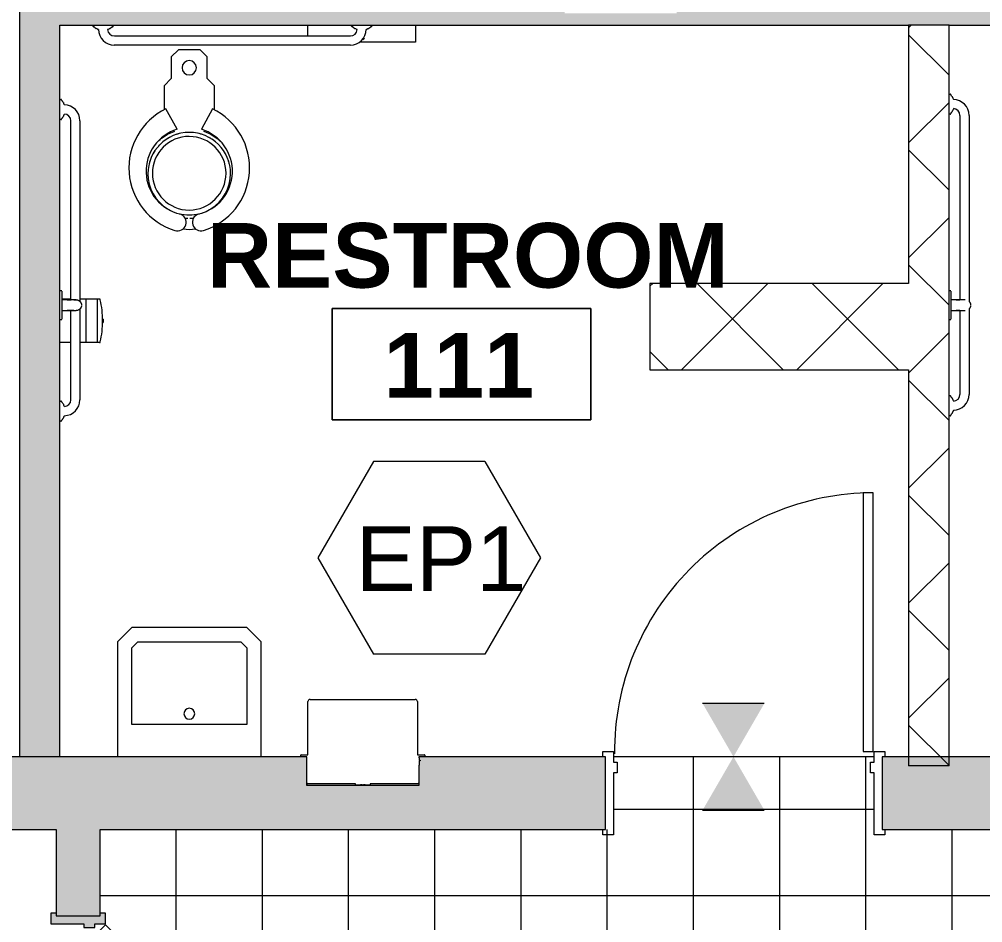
# Model space of a CAD drawing. Header units: inches. Extents: x -1569 to 1282, y -721 to 887.
# Drawn here: x 830.2 to 964.3, y 92.2 to 218 of the extents above; entities that cross this region are included whole.
import ezdxf

# ---------------------------------------------------------------- set-up
doc = ezdxf.new("R2010")
doc.units = ezdxf.units.IN
doc.header["$MEASUREMENT"] = 0
for name, color, linetype, lineweight in [('A-ANNO-NOTE', 131, 'Continuous', 9), ('A-AREA-IDEN', 2, 'Continuous', 9), ('A-DETL', 90, 'Continuous', 13), ('A-DETL-GENF', 92, 'Continuous', 9), ('A-DOOR', 31, 'Continuous', 13), ('A-WALL', 113, 'Continuous', 13), ('A-WALL-PATT', 111, 'Continuous', 13), ('I-FURN', 30, 'Continuous', 9), ('I-WALL', 2, 'Continuous', 13), ('P-SANR-FIXT', 6, 'Continuous', 13), ('Q-SPCQ', 91, 'Continuous', 9)]:
    doc.layers.add(name, color=color, linetype=linetype, lineweight=lineweight)
doc.styles.add('Swis721 Lt BT', font='swissl.ttf', dxfattribs={"height": 9})
doc.styles.add('Swis721 Lt BT_B', font='', dxfattribs={"height": 9})
doc.styles.get('Swis721 Lt BT_B').set_extended_font_data('Swis721 Lt BT', bold=True)
pattern_1 = [(45, (0, 0), (-8.01223, 8.01223), []), (135, (0, 0), (-8.01223, -8.01223), [])]

# ---------------------------------------------------------------- blocks, each defined once
blk = doc.blocks.new('Door - Single - Solid Door 36_ x 84_-7207624-FIRST FLOOR FINISH')
at = {"layer": 'A-DOOR'}
h = blk.add_hatch(color=250, dxfattribs=at)
h.paths.add_polyline_path([(23.62, 3.9), (22.12, 3.9), (22.12, 2.4), (21.62, 2.4), (21.62, 0.9), (22.12, 0.9), (22.12, -3.72), (23.62, -3.72), (23.62, -2.97), (23.24, -2.97), (23.24, 3.15), (23.62, 3.15)], flags=0)
h.paths.add_polyline_path([(-13.63, 0.9), (-13.63, 2.4), (-14.13, 2.4), (-14.14, 3.9), (-15.63, 3.9), (-15.63, 3.15), (-15.26, 3.15), (-15.26, -2.97), (-15.63, -2.97), (-15.63, -3.72), (-14.13, -3.72), (-14.13, 0.9)], flags=0)
at = {"layer": 'A-DOOR', "color": 8, "lineweight": 20}
for p, q in [((-14.01, 3.9), (11.45, 29.36)), ((12.42, 28.38), (-12.81, 3.15)), ((11.45, 29.36), (12.42, 28.38)), ((-15.63, 3.9), (-15.63, 3.15)), ((-14.14, 3.9), (-15.63, 3.9)), ((-14.13, 3.15), (-14.13, 3.9)), ((-14.13, 2.4), (-14.13, 3.15)), ((-13.26, 3.15), (-14.01, 3.9)), ((-13.03, 2.93), (-13.26, 3.15)), ((-12.81, 3.15), (-13.03, 2.93)), ((23.62, 3.9), (22.12, 3.9)), ((22.12, 3.9), (22.12, 3.15)), ((22.12, 3.15), (22.12, 2.4)), ((23.62, 3.15), (23.62, 3.9)), ((-13.63, 2.4), (-14.13, 2.4)), ((-13.63, 0.9), (-13.63, 2.4)), ((22.12, 2.4), (21.62, 2.4)), ((21.62, 2.4), (21.62, 0.9)), ((-14.13, -3.72), (-14.13, 0.9)), ((-14.13, 0.9), (-13.63, 0.9)), ((21.62, 0.9), (22.12, 0.9)), ((22.12, 0.9), (22.12, -3.72)), ((-15.63, -2.97), (-15.63, -3.72)), ((-15.63, -3.72), (-14.13, -3.72)), ((22.12, -3.72), (23.62, -3.72)), ((23.62, -3.72), (23.62, -2.97))]:
    blk.add_line(p, q, dxfattribs=at)
at = {"layer": 'A-DOOR', "lineweight": 9}
blk.add_arc((-14.01, 3.9), 36, 359.5, 45, dxfattribs=at)
blk = doc.blocks.new('Water Closet - Flush Valve - Floor Mounted - Private - Flushing Greater than 1_6 gpf ADA-7296049-FIRST FLOOR FINISH')
at = {"layer": 'P-SANR-FIXT', "lineweight": 9}
for p, q in [((-1.5, 0), (-2.5, -1)), ((-2.5, -1), (-2.5, -4)), ((1.5, 0), (-1.5, 0)), ((2.5, -1), (1.5, 0)), ((2.5, -4), (2.5, -1)), ((-2.5, -4), (-3.5, -5)), ((3.5, -5), (2.5, -4)), ((-3.5, -5), (-3.5, -8.38)), ((3.5, -8.38), (3.5, -5)), ((-1.69, -11.06), (-3.25, -8.22)), ((3.25, -8.22), (1.69, -11.06))]:
    blk.add_line(p, q, dxfattribs=at)
at = {"layer": 'P-SANR-FIXT', "lineweight": 9, "flags": 128}
for points in [[(-4.38, -12.79), (-4.22, -12.64), (-4.03, -12.48), (-3.84, -12.32), (-3.64, -12.17), (-3.43, -12.03), (-3.22, -11.89), (-3.01, -11.77), (-2.78, -11.65), (-2.56, -11.55), (-2.33, -11.45), (-2.09, -11.36), (-2, -11.33)], [(2, -11.33), (2.24, -11.41), (2.47, -11.51), (2.69, -11.61), (2.92, -11.72), (3.14, -11.84), (3.35, -11.97), (3.56, -12.11), (3.76, -12.26), (3.96, -12.41), (4.15, -12.57), (4.33, -12.74), (4.38, -12.8)], [(-0.2, -23.5), (-0.25, -23.5), (-0.5, -23.48), (-0.56, -23.47)], [(0.56, -23.47), (0.35, -23.49), (0.1, -23.5)]]:
    blk.add_lwpolyline(points, dxfattribs=at)
at = {"layer": 'P-SANR-FIXT', "lineweight": 9}
for centre, radius, start, end in [((0, -2.5), 1, 360, 180), ((0, -2.5), 1, 180, 360), ((0.74, -16.45), 9.14, 115.8609, 252.5741), ((-0.74, -16.45), 9.14, 287.4259, 64.1391), ((0.1, -16.91), 6.11, 106.9633, 257.0367), ((0, -17.25), 5.75, 0, 180), ((0, -17.19), 5.13, 90, 270), ((0, -17.25), 5.75, 104.0429, 108.5788), ((0, -17.19), 5.12, 270, 90), ((-0.1, -16.91), 6.11, 282.9633, 73.0367), ((0, -17.25), 5.75, 71.4212, 75.9571), ((0, -17.25), 5.75, 132.2685, 137.754), ((0, -17.25), 5.75, 118.1189, 123.4335), ((0, -17.25), 5.75, 56.5665, 61.8811), ((0, -17.25), 5.75, 42.246, 47.7315), ((0, -17.25), 5.75, 146.5915, 151.9011), ((0, -17.25), 5.75, 28.0989, 33.4085), ((0, -17.25), 5.75, 161.4419, 165.9707), ((0, -17.25), 5.75, 14.0293, 18.5581), ((0, -17.25), 5.75, 180, 238.3584), ((0, -17.25), 5.75, 301.6416, 0), ((0, -17.25), 5.75, 240.6149, 251.1591), ((0, -17.25), 5.75, 288.8409, 299.3851), ((-1.64, -24.02), 1.21, 252.5741, 72.5741), ((0, -17.25), 5.75, 255.8551, 284.1449), ((1.64, -24.02), 1.21, 107.4259, 287.4259), ((0, -17.25), 7.75, 263.5978, 276.4022)]:
    blk.add_arc(centre, radius, start, end, dxfattribs=at)
blk = doc.blocks.new('Door - Single - Solid Door 36_ x 84_-7146184-FIRST FLOOR FINISH')
at = {"layer": 'A-DOOR', "lineweight": 9}
for p, q in [((-15.63, 5.72), (-14.13, 5.72)), ((-15.63, 4.97), (-15.63, 5.72)), ((-14.13, 5.72), (-14.13, 4.97)), ((22.12, 5.72), (23.62, 5.72)), ((22.12, 5), (22.12, 5.72)), ((23.62, 5.72), (23.62, 4.97)), ((-14.13, 4.97), (-14.13, -2.9)), ((22.12, -2.9), (22.12, 4.97)), ((-14.13, -2.9), (-14.01, -2.9)), ((-14.01, -2.9), (-13.63, -2.9)), ((-13.63, -2.9), (-13.63, -4.4)), ((21.62, -2.9), (21.99, -2.9)), ((21.62, -4.4), (21.62, -2.9)), ((21.99, -2.9), (22.12, -2.9)), ((-15.63, -5.9), (-15.63, -5.15)), ((-14.13, -4.4), (-14.13, -5.9)), ((-14.01, -4.4), (-14.13, -4.4)), ((-13.63, -4.4), (-14.01, -4.4)), ((21.99, -4.4), (21.62, -4.4)), ((22.12, -4.4), (21.99, -4.4)), ((22.12, -5.9), (22.12, -4.4)), ((23.62, -5.15), (23.62, -5.9)), ((-14.13, -5.9), (-15.63, -5.9)), ((23.62, -5.9), (22.12, -5.9))]:
    blk.add_line(p, q, dxfattribs=at)
at = {"layer": 'A-DOOR'}
for p, q in [((-12.63, -5.9), (-14.01, -5.9)), ((-14.01, -5.9), (-14.01, -41.9)), ((-12.63, -41.9), (-12.63, -5.9)), ((-14.01, -41.9), (-12.63, -41.9))]:
    blk.add_line(p, q, dxfattribs=at)
at = {"layer": 'A-DOOR', "lineweight": 9}
blk.add_arc((-14.01, -5.9), 36, 270, 0.5, dxfattribs=at)
blk = doc.blocks.new('Lavatory - Wall Mounted - 20_x18_ - Public-6857333-FIRST FLOOR FINISH')
at = {"layer": 'P-SANR-FIXT', "lineweight": 9}
for p, q in [((-436.49, -42.99), (-452.49, -42.99)), ((-434.49, -44.99), (-436.49, -42.99)), ((-447.99, -60.99), (-447.99, -44.99)), ((-447.99, -44.99), (-437.31, -44.99)), ((-437.31, -44.99), (-436.49, -45.82)), ((-434.49, -60.99), (-434.49, -44.99)), ((-436.49, -45.82), (-436.49, -60.16)), ((-436.49, -60.16), (-437.31, -60.99)), ((-437.31, -60.99), (-447.99, -60.99)), ((-436.49, -62.99), (-434.49, -60.99)), ((-452.49, -62.99), (-436.49, -62.99))]:
    blk.add_line(p, q, dxfattribs=at)
for start, end in [(90, 270), (90, 270), (270, 90), (270, 90)]:
    blk.add_arc((-446.49, -52.99), 0.75, start, end, dxfattribs=at)
blk = doc.blocks.new('P-Grab_Bar-36in - 36 INCH-V24-FIRST FLOOR FINISH')
at = {"layer": 'I-FURN'}
for p, q in [((831.26, 233.75), (864.12, 233.75)), ((864.11, 232.48), (831.26, 232.48)), ((828.29, 230.97), (828.29, 231.11)), ((828.98, 231.58), (829.05, 231.58)), ((830.32, 231.58), (830.39, 231.58)), ((831.09, 231.11), (831.09, 230.97)), ((864.29, 230.97), (864.29, 231.11)), ((864.98, 231.58), (865.05, 231.58)), ((866.32, 231.58), (866.39, 231.58)), ((867.09, 231.11), (867.09, 230.97))]:
    blk.add_line(p, q, dxfattribs=at)
for centre, radius, start, end in [((831.26, 231.54), 2.21, 90, 179.1445), ((864.11, 231.54), 2.21, 0.8636, 89.8856), ((831.27, 231.54), 0.946, 90.5765, 177.6589), ((864.1, 231.54), 0.946, 2.3393, 89.6607), ((828.38, 231.11), 0.0934, 88.0011, 180), ((828.38, 231.3), 0.0984, 272.9558, 347.0471), ((828.56, 231.23), 0.0975, 89.156, 150.8479), ((828.54, 231.42), 0.0998, 280.0133, 343.9943), ((828.72, 231.34), 0.0983, 82.1862, 147.824), ((828.73, 231.7), 0.259, 270.2678, 327.7398), ((828.98, 231.54), 0.0327, 86.7864, 147.7398), ((830.39, 231.54), 0.0327, 32.2602, 93.2136), ((830.64, 231.7), 0.259, 212.2602, 269.7322), ((830.65, 231.34), 0.0983, 32.176, 97.8138), ((830.83, 231.42), 0.0998, 196.0057, 259.9867), ((830.81, 231.23), 0.0975, 29.1521, 90.844), ((830.99, 231.3), 0.0984, 192.9529, 267.0442), ((830.99, 231.11), 0.0934, 0, 91.9989), ((864.38, 231.11), 0.0934, 88, 180), ((864.38, 231.3), 0.0984, 272.955, 347.045), ((864.56, 231.23), 0.0975, 89.1532, 150.8468), ((864.54, 231.42), 0.0998, 280.0117, 343.9883), ((864.72, 231.34), 0.0983, 82.1794, 147.8206), ((864.73, 231.7), 0.259, 270.2661, 327.7339), ((864.98, 231.54), 0.0327, 86.7675, 147.7339), ((866.39, 231.54), 0.0327, 32.2704, 93.2464), ((866.64, 231.7), 0.259, 212.2704, 269.7352), ((866.65, 231.34), 0.0983, 32.1818, 97.8257), ((866.83, 231.42), 0.0998, 196.0161, 259.9895), ((866.81, 231.23), 0.0975, 29.154, 90.8489), ((866.99, 231.3), 0.0984, 192.9565, 267.0456), ((866.99, 231.11), 0.0934, 0, 92.0008)]:
    blk.add_arc(centre, radius, start, end, dxfattribs=at)
blk = doc.blocks.new('P-Grab_Bar-42in - 42 INCH-3757786-FIRST FLOOR FINISH')
at = {"layer": 'I-FURN'}
for p, q in [((-751.53, 281.73), (-751.39, 281.73)), ((-751.39, 281.73), (-751.39, 278.93)), ((-752, 280.97), (-752, 281.04)), ((-752, 279.63), (-752, 279.7)), ((-754.18, 266.83), (-754.18, 278.76)), ((-752.91, 278.76), (-752.91, 267.07)), ((-751.39, 278.93), (-751.53, 278.93)), ((-754.18, 239.91), (-754.18, 265.84)), ((-752.91, 265.59), (-752.91, 239.9)), ((-752, 238.97), (-752, 239.04)), ((-751.53, 239.73), (-751.39, 239.73)), ((-751.39, 239.73), (-751.39, 236.93)), ((-752, 237.63), (-752, 237.7)), ((-751.39, 236.93), (-751.53, 236.93))]:
    blk.add_line(p, q, dxfattribs=at)
for centre, radius, start, end in [((-751.72, 281.64), 0.0984, 282.9565, 357.0456), ((-751.53, 281.64), 0.0934, 90, 182.0008), ((-751.97, 278.76), 2.21, 90.8636, 179.8856), ((-751.97, 281.04), 0.0327, 122.2704, 183.2464), ((-752.12, 281.28), 0.259, 302.2704, 359.7352), ((-751.77, 281.3), 0.0983, 122.1818, 187.8257), ((-751.85, 281.48), 0.0998, 286.0161, 349.9895), ((-751.65, 281.46), 0.0975, 119.154, 180.8489), ((-751.96, 278.75), 0.946, 92.3393, 179.6607), ((-751.97, 279.63), 0.0327, 176.7675, 237.7339), ((-752.12, 279.38), 0.259, 0.2661, 57.7339), ((-751.77, 279.37), 0.0983, 172.1794, 237.8206), ((-751.85, 279.19), 0.0998, 10.0117, 73.9883), ((-751.65, 279.21), 0.0975, 179.1532, 240.8468), ((-751.72, 279.02), 0.0984, 2.955, 77.045), ((-751.53, 279.03), 0.0934, 178, 270), ((-751.97, 239.91), 2.21, 180, 269.1445), ((-751.96, 239.91), 0.946, 180.5765, 267.6589), ((-751.97, 239.04), 0.0327, 122.2602, 183.2136), ((-752.12, 239.28), 0.259, 302.2602, 359.7322), ((-751.77, 239.3), 0.0983, 122.176, 187.8138), ((-751.85, 239.48), 0.0998, 286.0057, 349.9867), ((-751.65, 239.46), 0.0975, 119.1521, 180.844), ((-751.72, 239.64), 0.0984, 282.9529, 357.0442), ((-751.53, 239.64), 0.0934, 90, 181.9989), ((-751.97, 237.63), 0.0327, 176.7864, 237.7398), ((-752.12, 237.38), 0.259, 0.2678, 57.7398), ((-751.77, 237.37), 0.0983, 172.1862, 237.824), ((-751.85, 237.19), 0.0998, 10.0133, 73.9943), ((-751.65, 237.21), 0.0975, 179.156, 240.8479), ((-751.72, 237.02), 0.0984, 2.9558, 77.0471), ((-751.53, 237.03), 0.0934, 178.0011, 270)]:
    blk.add_arc(centre, radius, start, end, dxfattribs=at)
blk = doc.blocks.new('P-Grab_Bar-42in - 42 INCH-V27-FIRST FLOOR FINISH')
at = {"layer": 'I-FURN'}
for p, q in [((835.82, 206.85), (835.96, 206.85)), ((836.43, 206.15), (836.43, 206.09)), ((835.96, 204.05), (835.82, 204.05)), ((836.43, 204.81), (836.43, 204.75)), ((837.34, 178.94), (837.34, 203.88)), ((838.61, 203.88), (838.61, 178.7)), ((837.34, 165.03), (837.34, 177.46)), ((838.61, 177.7), (838.61, 165.02)), ((835.82, 164.85), (835.96, 164.85)), ((836.43, 164.15), (836.43, 164.09)), ((836.43, 162.81), (836.43, 162.75)), ((835.96, 162.05), (835.82, 162.05))]:
    blk.add_line(p, q, dxfattribs=at)
for centre, radius, start, end in [((835.96, 206.76), 0.0934, 358.0011, 90), ((836.16, 206.76), 0.0984, 182.9558, 257.0471), ((836.09, 206.58), 0.0975, 359.156, 60.8479), ((836.28, 206.59), 0.0998, 190.0133, 253.9943), ((836.2, 206.41), 0.0983, 352.1862, 57.824), ((836.56, 206.4), 0.259, 180.2678, 237.7398), ((836.4, 206.16), 0.0327, 356.7864, 57.7398), ((836.4, 203.88), 2.21, 0, 89.1445), ((835.96, 204.14), 0.0934, 270, 1.9989), ((836.16, 204.14), 0.0984, 102.9529, 177.0442), ((836.09, 204.32), 0.0975, 299.1521, 0.844), ((836.28, 204.31), 0.0998, 106.0057, 169.9867), ((836.2, 204.49), 0.0983, 302.176, 7.8138), ((836.56, 204.5), 0.259, 122.2602, 179.7322), ((836.4, 204.74), 0.0327, 302.2602, 3.2136), ((836.4, 203.87), 0.946, 0.5765, 87.6589), ((836.4, 165.03), 0.946, 272.3393, 359.6607), ((836.4, 165.02), 2.21, 270.8636, 359.8856), ((835.96, 164.76), 0.0934, 358, 90), ((836.16, 164.76), 0.0984, 182.955, 257.045), ((836.09, 164.58), 0.0975, 359.1532, 60.8468), ((836.28, 164.59), 0.0998, 190.0117, 253.9883), ((836.2, 164.41), 0.0983, 352.1794, 57.8206), ((836.56, 164.4), 0.259, 180.2661, 237.7339), ((836.4, 164.16), 0.0327, 356.7675, 57.7339), ((836.09, 162.32), 0.0975, 299.154, 0.8489), ((836.28, 162.31), 0.0998, 106.0161, 169.9895), ((836.2, 162.49), 0.0983, 302.1818, 7.8257), ((836.56, 162.5), 0.259, 122.2704, 179.7352), ((836.4, 162.74), 0.0327, 302.2704, 3.2464), ((835.96, 162.14), 0.0934, 270, 2.0008), ((836.16, 162.14), 0.0984, 102.9565, 177.0456)]:
    blk.add_arc(centre, radius, start, end, dxfattribs=at)
blk = doc.blocks.new('P-Grab_Bar_18in_Vertical - 18 INCH-V28-FIRST FLOOR FINISH')
at = {"layer": 'P-SANR-FIXT', "lineweight": 9}
for p, q in [((-2, 0.25), (-2, 0)), ((-2, 0.25), (-2, 0)), ((-1.95, 0.25), (0, 0.25)), ((-1.95, 0.25), (-1.95, 0.25)), ((-0.75, 1), (-0.75, 0.25)), ((-0.75, 1), (-0.75, 0.25)), ((0, 0.25), (1.95, 0.25)), ((0.75, 0.25), (0.75, 1)), ((0.75, 0.25), (0.75, 1)), ((1.95, 0.25), (1.95, 0.25)), ((2, 0), (2, 0.25)), ((2, 0), (2, 0.25)), ((0, 0), (-1.95, 0)), ((1.95, 0), (0, 0))]:
    blk.add_line(p, q, dxfattribs=at)
at = {"layer": 'P-SANR-FIXT', "lineweight": 9, "flags": 128}
for points in [[(-0.52, 2.79), (-0.5, 2.81), (-0.48, 2.83), (-0.45, 2.85), (-0.43, 2.86), (-0.41, 2.88), (-0.38, 2.9), (-0.35, 2.91), (-0.33, 2.93), (-0.3, 2.94), (-0.27, 2.95), (-0.24, 2.96), (-0.22, 2.97), (-0.19, 2.98), (-0.16, 2.98), (-0.13, 2.99), (-0.1, 2.99), (-0.07, 3), (-0.04, 3)], [(0.06, 3), (0.09, 2.99), (0.12, 2.99), (0.15, 2.99), (0.18, 2.98), (0.21, 2.97), (0.24, 2.96), (0.26, 2.95), (0.29, 2.94), (0.32, 2.93), (0.35, 2.92), (0.37, 2.9), (0.4, 2.89), (0.42, 2.87), (0.45, 2.85), (0.47, 2.83), (0.49, 2.81), (0.52, 2.79)], [(-0.75, 2.25), (-0.75, 2.25), (-0.75, 2.25), (-0.75, 2.24), (-0.75, 2.23), (-0.75, 2.23), (-0.75, 2.21), (-0.75, 2.2), (-0.75, 2.19), (-0.75, 2.17), (-0.75, 2.15), (-0.75, 2.13), (-0.75, 2.11), (-0.75, 2.08), (-0.75, 2.06), (-0.75, 2.03), (-0.75, 2), (-0.75, 1.97), (-0.75, 1.94), (-0.75, 1.91), (-0.75, 1.87), (-0.75, 1.83), (-0.75, 1.8), (-0.75, 1.76), (-0.75, 1.72), (-0.75, 1.68), (-0.75, 1.63), (-0.75, 1.59), (-0.75, 1.54), (-0.75, 1.5), (-0.75, 1.45), (-0.75, 1.41), (-0.75, 1.36), (-0.75, 1.31), (-0.75, 1.26), (-0.75, 1.21), (-0.75, 1.16), (-0.75, 1.11), (-0.75, 1.06), (-0.75, 1.01), (-0.75, 1)], [(-0.75, 1), (-0.75, 1.05), (-0.75, 1.1), (-0.75, 1.15), (-0.75, 1.2), (-0.75, 1.25), (-0.75, 1.3), (-0.75, 1.35), (-0.75, 1.39), (-0.75, 1.44), (-0.75, 1.49)], [(0.75, 1), (0.75, 1.05), (0.75, 1.1), (0.75, 1.15), (0.75, 1.2), (0.75, 1.25), (0.75, 1.3), (0.75, 1.35), (0.75, 1.39), (0.75, 1.44), (0.75, 1.49), (0.75, 1.53), (0.75, 1.58), (0.75, 1.62), (0.75, 1.66), (0.75, 1.71), (0.75, 1.75), (0.75, 1.79), (0.75, 1.82), (0.75, 1.86), (0.75, 1.9), (0.75, 1.93), (0.75, 1.96), (0.75, 1.99), (0.75, 2.02), (0.75, 2.05), (0.75, 2.08), (0.75, 2.1), (0.75, 2.13), (0.75, 2.15), (0.75, 2.17), (0.75, 2.18), (0.75, 2.2), (0.75, 2.21), (0.75, 2.22), (0.75, 2.23), (0.75, 2.24), (0.75, 2.24), (0.75, 2.25), (0.75, 2.25)], [(0.75, 1.5), (0.75, 1.45), (0.75, 1.41), (0.75, 1.36), (0.75, 1.31), (0.75, 1.26), (0.75, 1.21), (0.75, 1.16), (0.75, 1.11), (0.75, 1.06), (0.75, 1.01), (0.75, 1)]]:
    blk.add_lwpolyline(points, dxfattribs=at)
blk = doc.blocks.new('P-Grab_Bar_18in_Vertical - 18 INCH-V29-FIRST FLOOR FINISH')
at = {"layer": 'P-SANR-FIXT', "lineweight": 9}
for p, q in [((-2, 0.25), (-2, 0)), ((-2, 0.25), (-2, 0)), ((-1.95, 0.25), (0, 0.25)), ((-1.95, 0.25), (-1.95, 0.25)), ((-0.75, 1), (-0.75, 0.25)), ((-0.75, 1), (-0.75, 0.25)), ((0, 0.25), (1.95, 0.25)), ((0.75, 0.25), (0.75, 1)), ((0.75, 0.25), (0.75, 1)), ((1.95, 0.25), (1.95, 0.25)), ((2, 0), (2, 0.25)), ((2, 0), (2, 0.25)), ((0, 0), (-1.95, 0)), ((1.95, 0), (0, 0))]:
    blk.add_line(p, q, dxfattribs=at)
at = {"layer": 'P-SANR-FIXT', "lineweight": 9, "flags": 128}
for points in [[(-0.75, 2.25), (-0.75, 2.28), (-0.75, 2.31), (-0.74, 2.34), (-0.74, 2.37), (-0.74, 2.4), (-0.73, 2.43), (-0.72, 2.46), (-0.71, 2.49), (-0.7, 2.51), (-0.69, 2.54), (-0.68, 2.57), (-0.67, 2.6), (-0.65, 2.62), (-0.64, 2.65), (-0.62, 2.67), (-0.6, 2.7), (-0.58, 2.72), (-0.56, 2.74), (-0.54, 2.77), (-0.52, 2.79), (-0.5, 2.81), (-0.48, 2.83), (-0.45, 2.85), (-0.43, 2.86), (-0.41, 2.88), (-0.38, 2.9), (-0.35, 2.91), (-0.33, 2.93), (-0.3, 2.94), (-0.27, 2.95), (-0.24, 2.96), (-0.22, 2.97), (-0.19, 2.98), (-0.16, 2.98), (-0.13, 2.99), (-0.1, 2.99), (-0.07, 3), (-0.04, 3)], [(0.06, 3), (0.09, 2.99), (0.12, 2.99), (0.15, 2.99), (0.18, 2.98), (0.21, 2.97), (0.24, 2.96), (0.26, 2.95), (0.29, 2.94), (0.32, 2.93), (0.35, 2.92), (0.37, 2.9), (0.4, 2.89), (0.42, 2.87), (0.45, 2.85), (0.47, 2.83), (0.49, 2.81), (0.52, 2.79), (0.54, 2.77), (0.56, 2.75), (0.58, 2.73), (0.6, 2.7), (0.61, 2.68), (0.63, 2.66), (0.65, 2.63), (0.66, 2.6), (0.68, 2.58), (0.69, 2.55), (0.7, 2.52), (0.7, 2.52)], [(-0.75, 2.25), (-0.75, 2.25), (-0.75, 2.25), (-0.75, 2.24), (-0.75, 2.23), (-0.75, 2.23), (-0.75, 2.21), (-0.75, 2.2), (-0.75, 2.19), (-0.75, 2.17), (-0.75, 2.15), (-0.75, 2.13), (-0.75, 2.11), (-0.75, 2.08), (-0.75, 2.06), (-0.75, 2.03), (-0.75, 2), (-0.75, 1.97), (-0.75, 1.94), (-0.75, 1.91), (-0.75, 1.87), (-0.75, 1.83), (-0.75, 1.8), (-0.75, 1.76), (-0.75, 1.72), (-0.75, 1.68), (-0.75, 1.63), (-0.75, 1.59), (-0.75, 1.54), (-0.75, 1.5), (-0.75, 1.45), (-0.75, 1.41), (-0.75, 1.36), (-0.75, 1.31), (-0.75, 1.26), (-0.75, 1.21), (-0.75, 1.16), (-0.75, 1.11), (-0.75, 1.06), (-0.75, 1.01), (-0.75, 1)], [(-0.75, 1.93), (-0.75, 1.96), (-0.75, 1.99), (-0.75, 2.02), (-0.75, 2.05), (-0.75, 2.08), (-0.75, 2.1), (-0.75, 2.13), (-0.75, 2.15), (-0.75, 2.17), (-0.75, 2.18), (-0.75, 2.2), (-0.75, 2.21), (-0.75, 2.22), (-0.75, 2.23), (-0.75, 2.24), (-0.75, 2.24), (-0.75, 2.25), (-0.75, 2.25)], [(-0.75, 1), (-0.75, 1.05), (-0.75, 1.1), (-0.75, 1.15), (-0.75, 1.2), (-0.75, 1.25), (-0.75, 1.3), (-0.75, 1.35), (-0.75, 1.39), (-0.75, 1.44), (-0.75, 1.49), (-0.75, 1.53), (-0.75, 1.58)], [(0.71, 2.49), (0.72, 2.47), (0.73, 2.44), (0.73, 2.41), (0.74, 2.38), (0.74, 2.35), (0.75, 2.32), (0.75, 2.29), (0.75, 2.26), (0.75, 2.25)], [(0.75, 1), (0.75, 1.05), (0.75, 1.1), (0.75, 1.15), (0.75, 1.2), (0.75, 1.25), (0.75, 1.3), (0.75, 1.35), (0.75, 1.39), (0.75, 1.44), (0.75, 1.49), (0.75, 1.53), (0.75, 1.58), (0.75, 1.62), (0.75, 1.66), (0.75, 1.71), (0.75, 1.75), (0.75, 1.79), (0.75, 1.82), (0.75, 1.86), (0.75, 1.9), (0.75, 1.93), (0.75, 1.96), (0.75, 1.99), (0.75, 2.02), (0.75, 2.05), (0.75, 2.08), (0.75, 2.1), (0.75, 2.13), (0.75, 2.15), (0.75, 2.17), (0.75, 2.18), (0.75, 2.2), (0.75, 2.21), (0.75, 2.22), (0.75, 2.23), (0.75, 2.24), (0.75, 2.24), (0.75, 2.25), (0.75, 2.25)], [(0.75, 2.25), (0.75, 2.25), (0.75, 2.25), (0.75, 2.24)], [(0.75, 1.94), (0.75, 1.91), (0.75, 1.87), (0.75, 1.83), (0.75, 1.8), (0.75, 1.76), (0.75, 1.72), (0.75, 1.68), (0.75, 1.63), (0.75, 1.59), (0.75, 1.54), (0.75, 1.5), (0.75, 1.45), (0.75, 1.41), (0.75, 1.36), (0.75, 1.31), (0.75, 1.26), (0.75, 1.21), (0.75, 1.16), (0.75, 1.11), (0.75, 1.06), (0.75, 1.01), (0.75, 1)]]:
    blk.add_lwpolyline(points, dxfattribs=at)
blk = doc.blocks.new('P-Recessed Trash and Paper Towel Dispenser - Large_Receptacle-2830695-FIRST FLOOR FINISH')
at = {"layer": 'Q-SPCQ'}
for p, q in [((870.33, 115.59), (870.33, 123)), ((870.64, 123.31), (885.27, 123.31)), ((885.58, 123), (885.58, 115.59)), ((869.35, 115.31), (869.35, 115.53)), ((869.41, 115.59), (870.33, 115.59)), ((885.58, 115.59), (886.55, 115.59)), ((886.6, 115.53), (886.6, 115.31)), ((870.17, 115.31), (869.35, 115.31)), ((870.17, 111.7), (870.17, 115.31)), ((886.6, 115.31), (885.79, 115.31)), ((885.79, 115.31), (885.79, 115.15)), ((885.79, 115.15), (885.82, 115.15)), ((885.79, 114.13), (885.79, 111.7)), ((885.82, 114.13), (885.79, 114.13)), ((885.82, 115.15), (885.82, 114.85)), ((885.82, 114.85), (885.95, 114.85)), ((885.95, 114.76), (885.82, 114.76)), ((885.82, 114.76), (885.82, 114.13)), ((885.95, 114.85), (885.95, 114.76)), ((876.98, 111.56), (870.3, 111.56)), ((876.98, 111.36), (876.98, 111.56)), ((877.67, 111.36), (876.98, 111.36)), ((877.9, 111.41), (877.67, 111.41)), ((877.67, 111.41), (877.67, 111.36)), ((877.9, 111.36), (877.9, 111.41)), ((878.06, 111.36), (877.9, 111.36)), ((878.29, 111.41), (878.06, 111.41)), ((878.06, 111.41), (878.06, 111.36)), ((878.29, 111.36), (878.29, 111.41)), ((878.98, 111.36), (878.29, 111.36)), ((885.66, 111.56), (878.98, 111.56)), ((878.98, 111.56), (878.98, 111.36))]:
    blk.add_line(p, q, dxfattribs=at)
for centre, radius, start, end in [((870.64, 123), 0.311, 90, 180), ((885.27, 123), 0.31, 360, 90), ((869.41, 115.53), 0.0593, 90, 180), ((886.55, 115.53), 0.0589, 0, 90), ((870.31, 111.7), 0.136, 180, 266.991), ((885.66, 111.69), 0.129, 270, 2.9666)]:
    blk.add_arc(centre, radius, start, end, dxfattribs=at)
blk = doc.blocks.new('P-Seat_Cover_Dispenser - P-Seat_Cover_Dispenser-2689002-FIRST FLOOR FINISH')
at = {"layer": 'P-SANR-FIXT', "lineweight": 9}
for p, q in [((870.32, 215.68), (870.32, 217.2)), ((885.32, 217.2), (885.32, 214.83)), ((885.32, 214.83), (877.51, 214.83))]:
    blk.add_line(p, q, dxfattribs=at)
blk.add_ellipse((877.82, 215.55), major_axis=(0.391, 0), ratio=0.967919, start_param=5.081096, end_param=5.973649, dxfattribs=at)
blk = doc.blocks.new('Toilet-Tissue-Dispenser_Bobrick_B-4288 - B-4288-V44-FIRST FLOOR FINISH')
at = {"layer": 'P-SANR-FIXT', "lineweight": 9}
for p, q in [((836.07, 179.06), (837.34, 179.06)), ((838.61, 179.06), (841.32, 179.06)), ((839.45, 172.99), (839.45, 179.06)), ((841.07, 172.99), (841.07, 179.06)), ((841.83, 176.27), (841.76, 176.27)), ((841.76, 175.77), (841.76, 176.27)), ((841.76, 176.27), (841.76, 175.77)), ((841.76, 175.77), (841.83, 175.77)), ((841.83, 175.77), (841.83, 176.27)), ((841.83, 176.27), (841.83, 175.77)), ((837.34, 172.99), (835.82, 172.99)), ((841.32, 172.99), (838.61, 172.99))]:
    blk.add_line(p, q, dxfattribs=at)
for centre, radius, start, end in [((841.32, 178.93), 0.125, 12.3594, 90), ((828.06, 176.02), 13.7, 360, 12.3594), ((828.06, 176.02), 13.7, 347.6406, 0), ((841.32, 173.12), 0.125, 270, 347.6406)]:
    blk.add_arc(centre, radius, start, end, dxfattribs=at)
blk = doc.blocks.new('Room Tag - Room Name and Number-3379422-FIRST FLOOR FINISH')
at = {"layer": 'A-AREA-IDEN'}
for p, q in [((-0.1881, -0.1636), (-0.1881, -0.0018)), ((-0.1881, -0.0018), (0.1869, -0.0018)), ((0.1869, -0.0018), (-0.1881, -0.0018)), ((-0.1881, -0.0018), (-0.1881, -0.1636)), ((0.1869, -0.0018), (0.1869, -0.1636)), ((0.1869, -0.1636), (0.1869, -0.0018)), ((0.1869, -0.1636), (-0.1881, -0.1636)), ((-0.1881, -0.1636), (0.1869, -0.1636))]:
    blk.add_line(p, q, dxfattribs=at)
blk = doc.blocks.new('Finish Transition symbol - Finish Transition symbol-3518232-FIRST FLOOR FINISH')
at = {"layer": 'A-ANNO-NOTE'}
for points in [[(0.0447, 0.0773), (0, 0), (-0.0447, 0.0773)], [(0.0447, -0.0773), (-0.0447, -0.0773), (0, 0)]]:
    blk.add_hatch(color=256, dxfattribs=at).paths.add_polyline_path(points, flags=0)
for p, q in [((0.0447, 0.0773), (-0.0447, 0.0773)), ((-0.0447, -0.0773), (0.0447, -0.0773))]:
    blk.add_line(p, q, dxfattribs=at)
blk = doc.blocks.new('Finish symbol-hexagon - Finish symbol-hexagon-3139208-FIRST FLOOR FINISH')
at = {"layer": 'A-ANNO-NOTE'}
for p, q in [((-0.0807, 0.1398), (-0.1614, 0)), ((0.0807, 0.1398), (-0.0807, 0.1398)), ((0.0807, 0.1398), (0.1614, 0)), ((-0.1614, 0), (-0.0807, -0.1398)), ((0.1614, 0), (0.0807, -0.1398)), ((0.0807, -0.1398), (-0.0807, -0.1398))]:
    blk.add_line(p, q, dxfattribs=at)

msp = doc.modelspace()

# ---------------------------------------------------------------- hatches: boundary and pattern name
at = {"layer": 'A-DETL-GENF'}
h = msp.add_hatch(dxfattribs=at)
h.set_pattern_fill('FP_10', color=253, style=0, pattern_type=2)
h.set_pattern_definition([(0, (0, 0), (0, 12), []), (90, (0, 0), (-12, 7e-16), [])])
h.paths.add_polyline_path([(1112.92, -143.29), (1112.92, -98.55), (1106.6, -98.55), (1106.6, -60.55), (1112.92, -60.55), (1112.92, 30.25), (1106.6, 30.25), (1106.6, 68.25), (1112.92, 68.25), (1112.92, 105.19), (1099.9, 105.19), (1099.9, 115.31), (1067.9, 115.31), (1067.9, 105.19), (1041.95, 105.19), (1041.95, 115.19), (1005.95, 115.19), (1005.95, 105.19), (949.01, 105.19), (949.01, 115.31), (913.01, 115.31), (913.01, 105.19), (841.42, 105.19), (841.42, 21.67), (835.29, 21.67), (835.29, 36.28), (801.37, 36.28), (801.37, -28.95), (835.29, -28.95), (835.29, -14.33), (841.42, -14.33), (841.42, -52.69), (835.42, -52.69), (835.42, -35.08), (801.37, -35.08), (801.37, -106.44), (835.29, -106.44), (835.29, -88.76), (841.42, -88.76), (841.42, -143.29), (922.85, -143.29), (922.85, -133.48), (985.85, -133.48), (985.85, -143.29)], flags=0)
at = {"layer": 'A-WALL-PATT', "lineweight": 9}
for points in [[(1112.92, 217.2), (1112.92, 222.83), (921.68, 222.82), (921.71, 222.36), (921.84, 222.36), (921.84, 222.27), (921.71, 222.27), (921.68, 218.83), (906.06, 218.83), (906.06, 222.83), (830.2, 222.83), (830.2, 217.2), (1086.77, 217.2)], [(830.2, 115.31), (835.82, 115.31), (835.82, 217.2), (830.2, 217.2), (830.2, 117.23)]]:
    msp.add_hatch(color=7, dxfattribs=at).paths.add_polyline_path(points, flags=0)
h = msp.add_hatch(dxfattribs=at)
h.set_pattern_fill('FP_9', color=256, style=0, pattern_type=2)
h.set_pattern_definition(pattern_1)
h.paths.add_polyline_path([(953.95, 114.06), (959.57, 114.06), (959.57, 217.2), (953.95, 217.2), (953.95, 115.31)], flags=0)
h = msp.add_hatch(dxfattribs=at)
h.set_pattern_fill('FP_9', color=256, style=0, pattern_type=2)
h.set_pattern_definition(pattern_1)
h.paths.add_polyline_path([(953.95, 169.2), (953.95, 181.2), (917.95, 181.2), (917.95, 169.2), (952.62, 169.2)], flags=0)
h = msp.add_hatch(color=7, dxfattribs=at)
h.paths.add_polyline_path([(1106.6, 105.19), (1112.92, 105.19), (1112.92, 115.31), (1101.15, 115.31), (1101.15, 105.19)], flags=0)
h.paths.add_polyline_path([(1044.04, 105.19), (1066.65, 105.19), (1066.65, 115.31), (1043.2, 115.31), (1043.2, 105.19)], flags=0)
h.paths.add_polyline_path([(1004.7, 105.19), (1004.7, 115.31), (950.26, 115.31), (950.26, 105.19), (985.85, 105.19)], flags=0)
h.paths.add_polyline_path([(911.76, 105.19), (911.76, 115.31), (885.79, 115.31), (885.82, 114.85), (885.95, 114.85), (885.95, 114.76), (885.82, 114.76), (885.79, 111.31), (870.17, 111.31), (870.17, 115.31), (771.6, 115.31), (771.6, 105.19), (906.91, 105.19)], flags=0)
h.paths.add_polyline_path([(737.1, 105.19), (737.1, 115.31), (671.6, 115.31), (671.6, 105.19)], flags=0)
h.paths.add_polyline_path([(637.1, 105.19), (637.1, 115.31), (461.23, 115.31), (461.23, 105.19), (586.95, 105.19)], flags=0)
h.paths.add_polyline_path([(426.73, 105.19), (426.73, 115.31), (306.85, 115.31), (306.85, 105.19), (404.11, 105.19)], flags=0)
h = msp.add_hatch(color=7, dxfattribs=at)
h.paths.add_polyline_path([(835.29, -143.29), (841.42, -143.29), (841.42, -90.01), (835.29, -90.01), (835.29, -139.49)], flags=0)
h.paths.add_polyline_path([(835.29, -51.51), (841.42, -51.51), (841.42, -15.58), (835.29, -15.58), (835.29, -36.8)], flags=0)
h.paths.add_polyline_path([(836.13, 22.92), (841.42, 22.92), (841.42, 54.67), (835.29, 54.67), (835.29, 22.92)], flags=0)
h.paths.add_polyline_path([(835.29, 93.17), (841.42, 93.17), (841.42, 105.19), (835.29, 105.19)], flags=0)

# ---------------------------------------------------------------- linework, layer by layer
at = {"layer": 'A-DETL', "lineweight": 9}
msp.add_line((949.01, 115.31), (913.01, 115.31), dxfattribs=at)
at = {"layer": 'A-WALL', "color": 8, "lineweight": 20}
for p, q in [((830.2, 222.83), (830.2, 115.31)), ((835.82, 217.2), (953.95, 217.2)), ((835.82, 180.15), (835.82, 217.2)), ((959.57, 217.2), (966.17, 217.2)), ((835.82, 115.31), (835.82, 176.25))]:
    msp.add_line(p, q, dxfattribs=at)
at = {"layer": 'A-WALL'}
for p, q in [((953.95, 217.2), (953.95, 181.2)), ((959.57, 217.2), (953.95, 217.2)), ((959.57, 207.6), (959.57, 217.2)), ((959.57, 180.15), (959.57, 204.8)), ((953.95, 181.2), (917.95, 181.2)), ((917.95, 181.2), (917.95, 169.2)), ((959.57, 165.6), (959.57, 176.25)), ((917.95, 169.2), (953.95, 169.2)), ((953.95, 169.2), (953.95, 114.06)), ((959.57, 114.06), (959.57, 162.8))]:
    msp.add_line(p, q, dxfattribs=at)
at = {"layer": 'A-WALL', "color": 55}
msp.add_line((835.82, 115.31), (830.2, 115.31), dxfattribs=at)
at = {"layer": 'A-WALL', "lineweight": 9}
msp.add_line((959.57, 114.06), (953.95, 114.06), dxfattribs=at)
at = {"layer": 'I-WALL', "color": 8, "lineweight": 20}
for p, q in [((830.2, 115.31), (771.6, 115.31)), ((869.35, 115.31), (835.82, 115.31)), ((911.76, 115.31), (886.6, 115.31)), ((911.76, 105.19), (911.76, 115.31)), ((1004.7, 115.31), (950.26, 115.31)), ((950.26, 115.31), (950.26, 105.19)), ((870.17, 111.31), (870.17, 111.7)), ((885.79, 111.31), (870.17, 111.31)), ((885.79, 111.7), (885.79, 111.31)), ((771.6, 105.19), (835.29, 105.19)), ((835.29, 105.19), (835.29, 93.17)), ((841.42, 93.17), (841.42, 105.19)), ((841.42, 105.19), (911.76, 105.19)), ((950.26, 105.19), (1004.7, 105.19)), ((835.29, 93.17), (841.42, 93.17))]:
    msp.add_line(p, q, dxfattribs=at)

# ---------------------------------------------------------------- block references
at = {"layer": 'A-ANNO-NOTE', "xscale": 96, "yscale": 96, "zscale": 96}
for name, p in [('Finish symbol-hexagon - Finish symbol-hexagon-3139208-FIRST FLOOR FINISH', (887.21, 143.01)), ('Finish Transition symbol - Finish Transition symbol-3518232-FIRST FLOOR FINISH', (929.57, 115.31))]:
    msp.add_blockref(name, p, dxfattribs=at)
at = {"layer": 'A-AREA-IDEN', "xscale": 95.99999999999994, "yscale": 95.99999999999994, "zscale": 95.99999999999994}
msp.add_blockref('Room Tag - Room Name and Number-3379422-FIRST FLOOR FINISH', (891.76, 177.92), dxfattribs=at)
at = {"layer": 'A-DOOR'}
for name, p, rotation in [('Door - Single - Solid Door 36_ x 84_-7146184-FIRST FLOOR FINISH', (935.01, 110.16), 180), ('Door - Single - Solid Door 36_ x 84_-7207624-FIRST FLOOR FINISH', (838.27, 77.91), 269.9999999999999)]:
    msp.add_blockref(name, p, dxfattribs=dict(at, rotation=rotation))
at = {"layer": 'P-SANR-FIXT', "lineweight": 9}
for name, p, rotation in [('P-Grab_Bar-36in - 36 INCH-V24-FIRST FLOOR FINISH', (1707.51, 448.17), 180), ('P-Grab_Bar-42in - 42 INCH-3757786-FIRST FLOOR FINISH', (208.19, 444.53), 180), ('P-Grab_Bar_18in_Vertical - 18 INCH-V29-FIRST FLOOR FINISH', (835.82, 178.2), 269.9999999999997), ('P-Grab_Bar_18in_Vertical - 18 INCH-V28-FIRST FLOOR FINISH', (959.57, 178.2), 269.9999999999997), ('Lavatory - Wall Mounted - 20_x18_ - Public-6857333-FIRST FLOOR FINISH', (800.84, 567.8), 89.99999999999991)]:
    msp.add_blockref(name, p, dxfattribs=dict(at, rotation=rotation))
for name, p in [('P-Seat_Cover_Dispenser - P-Seat_Cover_Dispenser-2689002-FIRST FLOOR FINISH', (0, 0)), ('Water Closet - Flush Valve - Floor Mounted - Private - Flushing Greater than 1_6 gpf ADA-7296049-FIRST FLOOR FINISH', (853.82, 213.76)), ('P-Grab_Bar-42in - 42 INCH-V27-FIRST FLOOR FINISH', (0, 0)), ('Toilet-Tissue-Dispenser_Bobrick_B-4288 - B-4288-V44-FIRST FLOOR FINISH', (0, 0)), ('P-Recessed Trash and Paper Towel Dispenser - Large_Receptacle-2830695-FIRST FLOOR FINISH', (0, 0))]:
    msp.add_blockref(name, p, dxfattribs=at)

# ---------------------------------------------------------------- texts
at = {"layer": 'A-ANNO-NOTE', "insert": (876.97, 147.41), "char_height": 9, "width": 26.967, "attachment_point": 1, "style": 'Swis721 Lt BT'}
msp.add_mtext('EP1', dxfattribs=at)
at = {"layer": 'A-AREA-IDEN', "char_height": 9, "attachment_point": 1, "style": 'Swis721 Lt BT_B'}
for s, insert, width in [('RESTROOM', (856.27, 189.64), 85.749), ('111', (880.87, 174.32), 25.452)]:
    msp.add_mtext(s, dxfattribs=dict(at, insert=insert, width=width))

doc.saveas('drawing.dxf')
